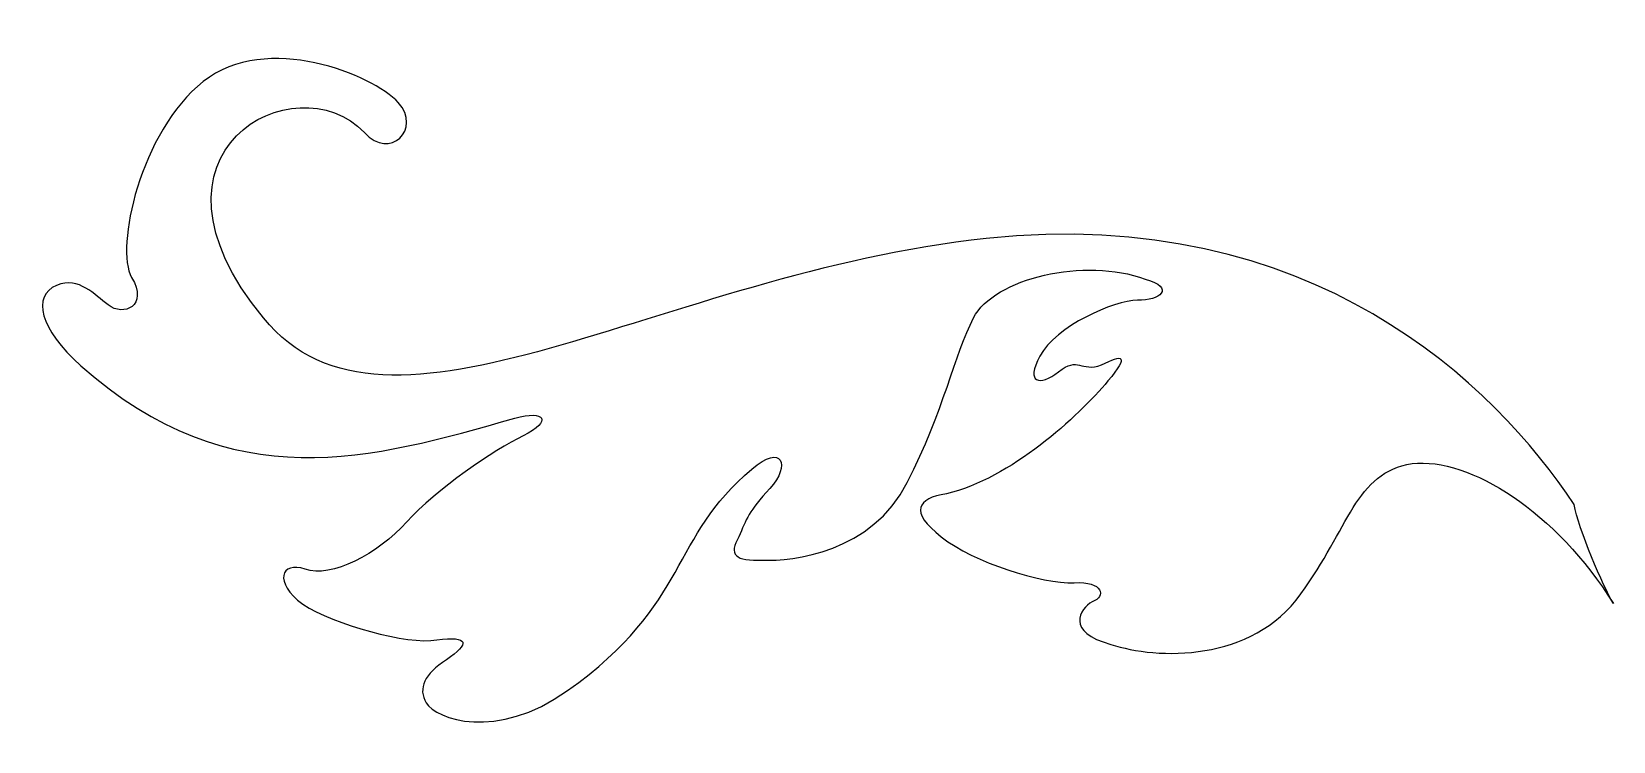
# Model space of a CAD drawing. Header units: centimetres. Extents: x -9.9 to 9.8, y -4.4 to 4.5.
import ezdxf

# ---------------------------------------------------------------- set-up
doc = ezdxf.new("R2010")
doc.units = ezdxf.units.CM
doc.header["$MEASUREMENT"] = 0
doc.layers.add('Camada 1', color=7, linetype='Continuous')

msp = doc.modelspace()

# ---------------------------------------------------------------- linework, layer by layer
at = {"layer": 'Camada 1'}
msp.add_open_spline([(-5.34678, 3.58094), (-5.04979, 3.25206), (-5.45243, 2.85815), (-5.76842, 3.20891), (-5.76842, 3.20891), (-6.62906, 4.10757), (-8.73464, 2.967), (-7.02363, 0.9001), (-7.02363, 0.9001), (-5.48238, -1.00128), (-2.08907, 1.45861), (1.97104, 1.88895), (1.97104, 1.88895), (6.03015, 2.318), (8.30739, 0.05846), (9.28849, -1.42125), (9.28849, -1.42125), (9.3381, -1.72018), (9.65248, -2.44939), (9.77617, -2.6536), (9.77617, -2.6536), (9.06817, -1.52047), (7.99301, -0.82858), (7.27022, -0.91299), (7.27022, -0.91299), (6.56611, -1.02057), (6.48364, -1.72338), (5.88518, -2.53573), (5.88518, -2.53573), (5.28219, -3.38864), (4.08914, -3.35448), (3.52354, -3.16319), (3.52354, -3.16319), (2.95278, -3.01246), (3.13444, -2.71866), (3.29097, -2.63172), (3.29097, -2.63172), (3.46684, -2.56793), (3.42691, -2.37534), (3.06615, -2.39529), (3.06615, -2.39529), (2.66544, -2.41204), (1.81512, -2.14468), (1.41187, -1.82583), (1.41187, -1.82583), (1.00859, -1.50629), (1.11035, -1.34847), (1.475, -1.28727), (1.475, -1.28727), (2.27253, -1.1069), (3.11902, -0.3239), (3.4862, 0.11611), (3.4862, 0.11611), (3.75547, 0.44176), (3.67173, 0.45142), (3.40503, 0.3155), (3.40503, 0.3155), (3.14092, 0.22014), (3.12417, 0.43115), (2.86906, 0.22951), (2.86906, 0.22951), (2.63779, 0.04721), (2.45419, 0.08941), (2.63972, 0.42469), (2.63972, 0.42469), (2.8317, 0.80122), (3.55965, 1.11496), (3.85469, 1.12203), (3.85469, 1.12203), (4.12652, 1.11171), (4.33525, 1.27729), (3.94875, 1.38487), (3.94875, 1.38487), (3.20405, 1.6593), (2.06124, 1.39614), (1.81322, 0.89978), (1.81322, 0.89978), (1.57166, 0.44369), (1.44796, -0.2556), (0.98801, -1.14619), (0.98801, -1.14619), (0.54994, -2.01844), (-0.44918, -2.13375), (-0.80481, -2.11314), (-0.80481, -2.11314), (-1.16298, -2.13375), (-1.23738, -2.04035), (-1.10662, -1.82586), (-1.10662, -1.82586), (-1.01772, -1.60554), (-0.98549, -1.50376), (-0.72139, -1.22094), (-0.72139, -1.22094), (-0.45728, -0.93686), (-0.57034, -0.65084), (-0.94687, -0.98324), (-0.94687, -0.98324), (-1.96761, -1.83102), (-1.7054, -2.63821), (-3.23925, -3.73914), (-3.23925, -3.73914), (-4.13243, -4.37044), (-4.87713, -4.09347), (-4.99984, -3.89117), (-4.99984, -3.89117), (-5.10517, -3.7108), (-5.02207, -3.53171), (-4.74827, -3.35391), (-4.74827, -3.35391), (-4.45289, -3.15677), (-4.46128, -3.05239), (-4.86712, -3.10779), (-4.86712, -3.10779), (-5.23174, -3.17095), (-6.14617, -2.91713), (-6.53593, -2.66265), (-6.53593, -2.66265), (-6.9028, -2.38886), (-6.80938, -2.12734), (-6.5063, -2.22527), (-6.5063, -2.22527), (-6.1842, -2.34637), (-5.60153, -2.03842), (-5.24109, -1.63903), (-5.24109, -1.63903), (-4.87872, -1.23961), (-4.15013, -0.73651), (-3.79422, -0.56707), (-3.79422, -0.56707), (-3.41706, -0.38154), (-3.52559, -0.2424), (-3.89439, -0.34678), (-3.89439, -0.34678), (-5.67436, -0.85311), (-7.41368, -1.36331), (-9.29701, 0.30452), (-9.29701, 0.30452), (-9.81173, 0.76286), (-9.91029, 1.17354), (-9.59977, 1.30592), (-9.59977, 1.30592), (-9.31373, 1.41802), (-9.13013, 1.1877), (-8.95816, 1.06211), (-8.95816, 1.06211), (-8.76459, 0.91394), (-8.45569, 1.04666), (-8.66537, 1.40578), (-8.66537, 1.40578), (-8.8754, 1.76654), (-8.5594, 3.22177), (-7.77349, 3.84312), (-7.77349, 3.84312), (-6.98758, 4.46447), (-5.66306, 3.93265), (-5.34678, 3.58094)], degree=3, knots=[0, 0, 0, 0, 0.025, 0.025, 0.025, 0.025, 0.05, 0.05, 0.05, 0.05, 0.075, 0.075, 0.075, 0.075, 0.1, 0.1, 0.1, 0.1, 0.125, 0.125, 0.125, 0.125, 0.15, 0.15, 0.15, 0.15, 0.175, 0.175, 0.175, 0.175, 0.2, 0.2, 0.2, 0.2, 0.225, 0.225, 0.225, 0.225, 0.25, 0.25, 0.25, 0.25, 0.275, 0.275, 0.275, 0.275, 0.3, 0.3, 0.3, 0.3, 0.325, 0.325, 0.325, 0.325, 0.35, 0.35, 0.35, 0.35, 0.375, 0.375, 0.375, 0.375, 0.4, 0.4, 0.4, 0.4, 0.425, 0.425, 0.425, 0.425, 0.45, 0.45, 0.45, 0.45, 0.475, 0.475, 0.475, 0.475, 0.5, 0.5, 0.5, 0.5, 0.525, 0.525, 0.525, 0.525, 0.55, 0.55, 0.55, 0.55, 0.575, 0.575, 0.575, 0.575, 0.6, 0.6, 0.6, 0.6, 0.625, 0.625, 0.625, 0.625, 0.65, 0.65, 0.65, 0.65, 0.675, 0.675, 0.675, 0.675, 0.7, 0.7, 0.7, 0.7, 0.725, 0.725, 0.725, 0.725, 0.75, 0.75, 0.75, 0.75, 0.775, 0.775, 0.775, 0.775, 0.8, 0.8, 0.8, 0.8, 0.825, 0.825, 0.825, 0.825, 0.85, 0.85, 0.85, 0.85, 0.875, 0.875, 0.875, 0.875, 0.9, 0.9, 0.9, 0.9, 0.925, 0.925, 0.925, 0.925, 0.95, 0.95, 0.95, 0.95, 1, 1, 1, 1], dxfattribs=at)

doc.saveas('drawing.dxf')
